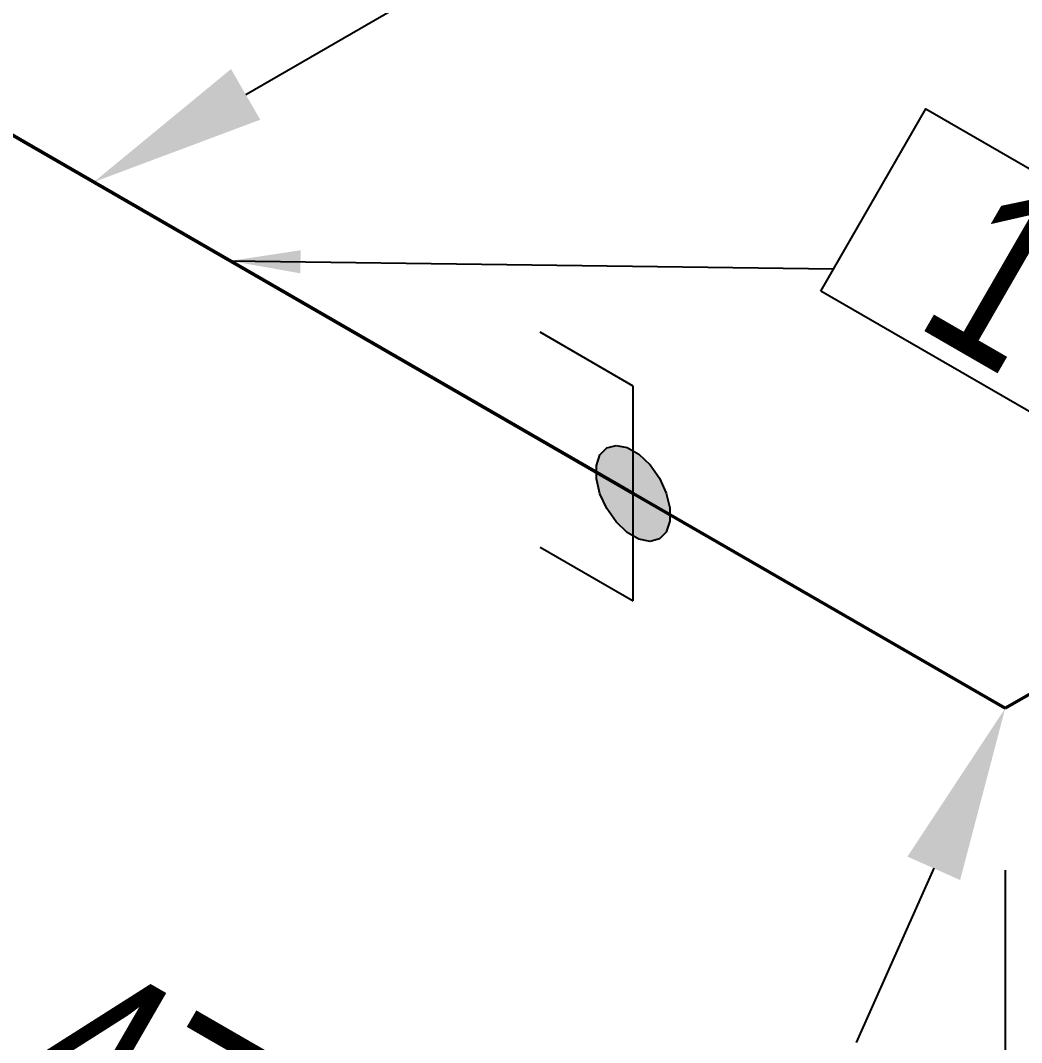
# Model space of a CAD drawing. Header units: millimetres. Extents: x 0 to 594, y 0 to 420.
# Drawn here: x 217.09 to 231.36, y 249.89 to 264.46 of the extents above; entities that cross this region are included whole.
import ezdxf
from ezdxf import colors
from ezdxf.entities.mleader import LeaderData, LeaderLine
from ezdxf.enums import TextEntityAlignment as Align
from ezdxf.math import Vec2, Vec3

# ---------------------------------------------------------------- set-up
doc = ezdxf.new("R2010")
doc.units = ezdxf.units.MM
doc.header["$LTSCALE"] = 0.25
for name, color, linetype in [('용접', 1, 'Continuous'), ('주석', 7, 'Continuous'), ('치수', 1, 'Continuous')]:
    doc.layers.add(name, color=color, linetype=linetype)
doc.layers.add('파이프 작은 보어', color=30, linetype='Continuous', lineweight=50)
doc.styles.add('AdskIsoAnnotation', font='arial.ttf', dxfattribs={"width": 0.8, "height": 1})
doc.styles.add('AdskIsoMetric', font='arial.ttf', dxfattribs={"width": 0.8, "height": 2.5})
doc.styles.add('AdskIsoMetric-30', font='arial.ttf', dxfattribs={"width": 0.8, "height": 2.5})
doc.styles.get("Standard").update_dxf_attribs({"font": 'arial.ttf'})
doc.dimstyles.new('AdskIsoMetric', dxfattribs={"dimtxt": 2.5, "dimasz": 2.5, "dimexe": 1, "dimexo": 2, "dimgap": 0.8, "dimtad": 1, "dimdec": 0, "dimrnd": 1, "dimzin": 0, "dimdsep": 46, "dimtxsty": 'AdskIsoMetric', "dimcen": 0, "dimclrt": 7, "dimadec": 0, "dimazin": 0, "dimtfac": 1, "dimtdec": 0, "dimtmove": 1, "dimatfit": 3, "dimfxl": 0, "dimfrac": 2, "dimtolj": 1, "dimtzin": 0, "dimarcsym": 0})

# ---------------------------------------------------------------- blocks, each defined once
blk = doc.blocks.new('*D66')
at = {"layer": 'Defpoints', "color": 0}
for p in [(237.916, 273.577), (250.907, 266.077), (231.127, 254.657)]:
    blk.add_point(p, dxfattribs=at)
at = {"layer": '치수', "color": 0, "lineweight": -2}
for p, q in [((248.907, 267.232), (236.916, 274.154)), ((220.302, 263.407), (235.751, 272.327))]:
    blk.add_line(p, q, dxfattribs=at)
at = {"layer": '치수', "color": 0}
for points in [[(235.543, 272.688), (235.959, 271.966), (237.916, 273.577)], [(220.093, 263.768), (220.51, 263.046), (218.137, 262.157)]]:
    blk.add_solid(points, dxfattribs=at)
at = {"layer": '치수', "color": 7, "insert": (225.76, 269.175), "char_height": 2.5, "attachment_point": 5, "rotation": 30, "style": 'AdskIsoMetric-30'}
blk.add_mtext('\\A1;4024', dxfattribs=at)
blk = doc.blocks.new('*D67')
at = {"layer": 'Defpoints', "color": 0}
for p in [(209.263, 267.28), (231.127, 254.657), (231.127, 239.657)]:
    blk.add_point(p, dxfattribs=at)
at = {"layer": '치수', "color": 0, "lineweight": -2}
for p, q in [((231.127, 252.348), (231.127, 238.502)), ((211.428, 251.03), (228.962, 240.907))]:
    blk.add_line(p, q, dxfattribs=at)
at = {"layer": '치수', "color": 0}
for points in [[(211.636, 251.391), (211.22, 250.67), (209.263, 252.28)], [(229.17, 241.268), (228.754, 240.546), (231.127, 239.657)]]:
    blk.add_solid(points, dxfattribs=at)
at = {"layer": '치수', "color": 7, "insert": (220.195, 248.561), "char_height": 2.5, "attachment_point": 5, "rotation": 330, "style": 'AdskIsoMetric-30'}
blk.add_mtext('\\A1;4712', dxfattribs=at)
blk = doc.blocks.new('엘보우-8-Iso2DSkew90')
at = {"color": 0, "linetype": 'ByBlock', "lineweight": -2, "extrusion": (0, 0.816497, 0.57735)}
for p, q in [((-5.303, 3.062), (0, 0)), ((0, 0), (5.303, 3.062)), ((0, 0), (0, 0))]:
    blk.add_line(p, q, dxfattribs=at)
blk = doc.blocks.new('SocketWeld-1-IsoRight')
blk.add_hatch(color=256).paths.add_polyline_path([(0.00553, 0.03713), (0.00575, 0.03692), (0.00596, 0.03672), (0.00617, 0.03652), (0.00639, 0.03631), (0.0066, 0.03611), (0.00682, 0.0359), (0.00703, 0.0357), (0.00725, 0.03549), (0.00746, 0.03529), (0.00768, 0.03508), (0.00789, 0.03488), (0.00811, 0.03467), (0.00832, 0.03447), (0.00854, 0.03427), (0.00875, 0.03406), (0.00897, 0.03386), (0.00918, 0.03365), (0.0094, 0.03345), (0.00961, 0.03324), (0.00982, 0.03304), (0.01004, 0.03283), (0.01025, 0.03263), (0.01047, 0.03243), (0.01068, 0.03222), (0.0109, 0.03202), (0.01111, 0.03181), (0.01133, 0.03161), (0.01154, 0.0314), (0.01176, 0.0312), (0.01197, 0.03099), (0.01219, 0.03079), (0.0124, 0.03058), (0.01262, 0.03038), (0.01283, 0.03018), (0.01305, 0.02997), (0.01326, 0.02977), (0.01347, 0.02956), (0.01369, 0.02936), (0.0139, 0.02915), (0.01412, 0.02895), (0.01433, 0.02874), (0.01455, 0.02854), (0.01476, 0.02834), (0.01498, 0.02813), (0.01519, 0.02793), (0.01541, 0.02772), (0.01562, 0.02752), (0.01584, 0.02731), (0.01605, 0.02711), (0.01605, 0.02711), (0.01623, 0.02685), (0.01642, 0.02659), (0.0166, 0.02633), (0.01678, 0.02607), (0.01696, 0.02581), (0.01715, 0.02556), (0.01733, 0.0253), (0.01751, 0.02504), (0.01769, 0.02478), (0.01788, 0.02452), (0.01806, 0.02426), (0.01824, 0.024), (0.01843, 0.02375), (0.01861, 0.02349), (0.01879, 0.02323), (0.01897, 0.02297), (0.01916, 0.02271), (0.01934, 0.02245), (0.01952, 0.02219), (0.0197, 0.02193), (0.01989, 0.02168), (0.02007, 0.02142), (0.02025, 0.02116), (0.02043, 0.0209), (0.02062, 0.02064), (0.0208, 0.02038), (0.02098, 0.02012), (0.02116, 0.01987), (0.02135, 0.01961), (0.02153, 0.01935), (0.02171, 0.01909), (0.0219, 0.01883), (0.02208, 0.01857), (0.02226, 0.01831), (0.02244, 0.01806), (0.02263, 0.0178), (0.02281, 0.01754), (0.02299, 0.01728), (0.02317, 0.01702), (0.02336, 0.01676), (0.02354, 0.0165), (0.02372, 0.01624), (0.0239, 0.01599), (0.02409, 0.01573), (0.02427, 0.01547), (0.02445, 0.01521), (0.02463, 0.01495), (0.02482, 0.01469), (0.025, 0.01443), (0.025, 0.01443), (0.02513, 0.01415), (0.02527, 0.01386), (0.0254, 0.01357), (0.02553, 0.01328), (0.02566, 0.013), (0.0258, 0.01271), (0.02593, 0.01242), (0.02606, 0.01213), (0.02619, 0.01185), (0.02633, 0.01156), (0.02646, 0.01127), (0.02659, 0.01098), (0.02672, 0.0107), (0.02686, 0.01041), (0.02699, 0.01012), (0.02712, 0.00983), (0.02726, 0.00955), (0.02739, 0.00926), (0.02752, 0.00897), (0.02765, 0.00868), (0.02779, 0.0084), (0.02792, 0.00811), (0.02805, 0.00782), (0.02818, 0.00753), (0.02832, 0.00725), (0.02845, 0.00696), (0.02858, 0.00667), (0.02872, 0.00638), (0.02885, 0.0061), (0.02898, 0.00581), (0.02911, 0.00552), (0.02925, 0.00523), (0.02938, 0.00495), (0.02951, 0.00466), (0.02964, 0.00437), (0.02978, 0.00408), (0.02991, 0.0038), (0.03004, 0.00351), (0.03017, 0.00322), (0.03031, 0.00293), (0.03044, 0.00265), (0.03057, 0.00236), (0.03071, 0.00207), (0.03084, 0.00178), (0.03097, 0.0015), (0.0311, 0.00121), (0.03124, 0.00092), (0.03137, 0.00063), (0.0315, 0.00035), (0.0315, 0.00035), (0.03157, 0.00006), (0.03164, -0.00023), (0.03171, -0.00052), (0.03178, -0.00081), (0.03185, -0.00109), (0.03192, -0.00138), (0.03199, -0.00167), (0.03206, -0.00196), (0.03213, -0.00225), (0.0322, -0.00254), (0.03227, -0.00282), (0.03234, -0.00311), (0.03241, -0.0034), (0.03248, -0.00369), (0.03255, -0.00398), (0.03262, -0.00426), (0.03269, -0.00455), (0.03276, -0.00484), (0.03283, -0.00513), (0.0329, -0.00542), (0.03297, -0.00571), (0.03304, -0.00599), (0.03311, -0.00628), (0.03318, -0.00657), (0.03325, -0.00686), (0.03332, -0.00715), (0.03339, -0.00743), (0.03346, -0.00772), (0.03352, -0.00801), (0.03359, -0.0083), (0.03366, -0.00859), (0.03373, -0.00888), (0.0338, -0.00916), (0.03387, -0.00945), (0.03394, -0.00974), (0.03401, -0.01003), (0.03408, -0.01032), (0.03415, -0.0106), (0.03422, -0.01089), (0.03429, -0.01118), (0.03436, -0.01147), (0.03443, -0.01176), (0.0345, -0.01205), (0.03457, -0.01233), (0.03464, -0.01262), (0.03471, -0.01291), (0.03478, -0.0132), (0.03485, -0.01349), (0.03492, -0.01377), (0.03492, -0.01377), (0.03492, -0.01404), (0.03492, -0.0143), (0.03492, -0.01456), (0.03492, -0.01482), (0.03492, -0.01508), (0.03492, -0.01534), (0.03492, -0.0156), (0.03492, -0.01586), (0.03492, -0.01612), (0.03492, -0.01638), (0.03492, -0.01664), (0.03492, -0.0169), (0.03492, -0.01716), (0.03492, -0.01742), (0.03492, -0.01768), (0.03492, -0.01795), (0.03492, -0.01821), (0.03492, -0.01847), (0.03492, -0.01873), (0.03492, -0.01899), (0.03492, -0.01925), (0.03492, -0.01951), (0.03492, -0.01977), (0.03492, -0.02003), (0.03492, -0.02029), (0.03492, -0.02055), (0.03492, -0.02081), (0.03492, -0.02107), (0.03492, -0.02133), (0.03492, -0.02159), (0.03492, -0.02186), (0.03492, -0.02212), (0.03492, -0.02238), (0.03492, -0.02264), (0.03492, -0.0229), (0.03492, -0.02316), (0.03492, -0.02342), (0.03492, -0.02368), (0.03492, -0.02394), (0.03492, -0.0242), (0.03492, -0.02446), (0.03492, -0.02472), (0.03492, -0.02498), (0.03492, -0.02524), (0.03492, -0.0255), (0.03492, -0.02577), (0.03492, -0.02603), (0.03492, -0.02629), (0.03492, -0.02655), (0.03492, -0.02655), (0.03485, -0.02676), (0.03478, -0.02696), (0.03471, -0.02717), (0.03464, -0.02738), (0.03457, -0.02759), (0.0345, -0.02779), (0.03443, -0.028), (0.03436, -0.02821), (0.03429, -0.02842), (0.03422, -0.02862), (0.03415, -0.02883), (0.03408, -0.02904), (0.03401, -0.02925), (0.03394, -0.02945), (0.03387, -0.02966), (0.0338, -0.02987), (0.03373, -0.03008), (0.03366, -0.03028), (0.03359, -0.03049), (0.03352, -0.0307), (0.03346, -0.03091), (0.03339, -0.03112), (0.03332, -0.03132), (0.03325, -0.03153), (0.03318, -0.03174), (0.03311, -0.03195), (0.03304, -0.03215), (0.03297, -0.03236), (0.0329, -0.03257), (0.03283, -0.03278), (0.03276, -0.03298), (0.03269, -0.03319), (0.03262, -0.0334), (0.03255, -0.03361), (0.03248, -0.03381), (0.03241, -0.03402), (0.03234, -0.03423), (0.03227, -0.03444), (0.0322, -0.03465), (0.03213, -0.03485), (0.03206, -0.03506), (0.03199, -0.03527), (0.03192, -0.03548), (0.03185, -0.03568), (0.03178, -0.03589), (0.03171, -0.0361), (0.03164, -0.03631), (0.03157, -0.03651), (0.0315, -0.03672), (0.0315, -0.03672), (0.03137, -0.03686), (0.03124, -0.03699), (0.0311, -0.03712), (0.03097, -0.03726), (0.03084, -0.03739), (0.03071, -0.03753), (0.03057, -0.03766), (0.03044, -0.0378), (0.03031, -0.03793), (0.03017, -0.03806), (0.03004, -0.0382), (0.02991, -0.03833), (0.02978, -0.03847), (0.02964, -0.0386), (0.02951, -0.03874), (0.02938, -0.03887), (0.02925, -0.039), (0.02911, -0.03914), (0.02898, -0.03927), (0.02885, -0.03941), (0.02872, -0.03954), (0.02858, -0.03968), (0.02845, -0.03981), (0.02832, -0.03994), (0.02818, -0.04008), (0.02805, -0.04021), (0.02792, -0.04035), (0.02779, -0.04048), (0.02765, -0.04062), (0.02752, -0.04075), (0.02739, -0.04088), (0.02726, -0.04102), (0.02712, -0.04115), (0.02699, -0.04129), (0.02686, -0.04142), (0.02672, -0.04156), (0.02659, -0.04169), (0.02646, -0.04182), (0.02633, -0.04196), (0.02619, -0.04209), (0.02606, -0.04223), (0.02593, -0.04236), (0.0258, -0.0425), (0.02566, -0.04263), (0.02553, -0.04276), (0.0254, -0.0429), (0.02527, -0.04303), (0.02513, -0.04317), (0.025, -0.0433), (0.025, -0.0433), (0.02482, -0.04335), (0.02463, -0.0434), (0.02445, -0.04344), (0.02427, -0.04349), (0.02409, -0.04354), (0.0239, -0.04359), (0.02372, -0.04364), (0.02354, -0.04368), (0.02336, -0.04373), (0.02317, -0.04378), (0.02299, -0.04383), (0.02281, -0.04387), (0.02263, -0.04392), (0.02244, -0.04397), (0.02226, -0.04402), (0.02208, -0.04407), (0.0219, -0.04411), (0.02171, -0.04416), (0.02153, -0.04421), (0.02135, -0.04426), (0.02116, -0.0443), (0.02098, -0.04435), (0.0208, -0.0444), (0.02062, -0.04445), (0.02043, -0.0445), (0.02025, -0.04454), (0.02007, -0.04459), (0.01989, -0.04464), (0.0197, -0.04469), (0.01952, -0.04473), (0.01934, -0.04478), (0.01916, -0.04483), (0.01897, -0.04488), (0.01879, -0.04493), (0.01861, -0.04497), (0.01843, -0.04502), (0.01824, -0.04507), (0.01806, -0.04512), (0.01788, -0.04516), (0.01769, -0.04521), (0.01751, -0.04526), (0.01733, -0.04531), (0.01715, -0.04536), (0.01696, -0.0454), (0.01678, -0.04545), (0.0166, -0.0455), (0.01642, -0.04555), (0.01623, -0.04559), (0.01605, -0.04564), (0.01605, -0.04564), (0.01584, -0.0456), (0.01562, -0.04556), (0.01541, -0.04551), (0.01519, -0.04547), (0.01498, -0.04543), (0.01476, -0.04538), (0.01455, -0.04534), (0.01433, -0.04529), (0.01412, -0.04525), (0.0139, -0.04521), (0.01369, -0.04516), (0.01347, -0.04512), (0.01326, -0.04508), (0.01305, -0.04503), (0.01283, -0.04499), (0.01262, -0.04495), (0.0124, -0.0449), (0.01219, -0.04486), (0.01197, -0.04482), (0.01176, -0.04477), (0.01154, -0.04473), (0.01133, -0.04469), (0.01111, -0.04464), (0.0109, -0.0446), (0.01068, -0.04456), (0.01047, -0.04451), (0.01025, -0.04447), (0.01004, -0.04443), (0.00982, -0.04438), (0.00961, -0.04434), (0.0094, -0.0443), (0.00918, -0.04425), (0.00897, -0.04421), (0.00875, -0.04417), (0.00854, -0.04412), (0.00832, -0.04408), (0.00811, -0.04404), (0.00789, -0.04399), (0.00768, -0.04395), (0.00746, -0.04391), (0.00725, -0.04386), (0.00703, -0.04382), (0.00682, -0.04378), (0.0066, -0.04373), (0.00639, -0.04369), (0.00617, -0.04365), (0.00596, -0.0436), (0.00575, -0.04356), (0.00553, -0.04352), (0.00553, -0.04352), (0.00531, -0.04339), (0.00508, -0.04325), (0.00485, -0.04312), (0.00463, -0.04299), (0.0044, -0.04286), (0.00418, -0.04273), (0.00395, -0.0426), (0.00372, -0.04247), (0.0035, -0.04234), (0.00327, -0.04221), (0.00305, -0.04208), (0.00282, -0.04195), (0.0026, -0.04182), (0.00237, -0.04169), (0.00214, -0.04156), (0.00192, -0.04143), (0.00169, -0.0413), (0.00147, -0.04117), (0.00124, -0.04104), (0.00102, -0.04091), (0.00079, -0.04078), (0.00056, -0.04065), (0.00034, -0.04052), (0.00011, -0.04039), (-0.00011, -0.04026), (-0.00034, -0.04013), (-0.00056, -0.04), (-0.00079, -0.03987), (-0.00102, -0.03974), (-0.00124, -0.03961), (-0.00147, -0.03948), (-0.00169, -0.03934), (-0.00192, -0.03921), (-0.00214, -0.03908), (-0.00237, -0.03895), (-0.0026, -0.03882), (-0.00282, -0.03869), (-0.00305, -0.03856), (-0.00327, -0.03843), (-0.0035, -0.0383), (-0.00372, -0.03817), (-0.00395, -0.03804), (-0.00418, -0.03791), (-0.0044, -0.03778), (-0.00463, -0.03765), (-0.00485, -0.03752), (-0.00508, -0.03739), (-0.00531, -0.03726), (-0.00553, -0.03713), (-0.00553, -0.03713), (-0.00575, -0.03692), (-0.00596, -0.03672), (-0.00617, -0.03652), (-0.00639, -0.03631), (-0.0066, -0.03611), (-0.00682, -0.0359), (-0.00703, -0.0357), (-0.00725, -0.03549), (-0.00746, -0.03529), (-0.00768, -0.03508), (-0.00789, -0.03488), (-0.00811, -0.03467), (-0.00832, -0.03447), (-0.00854, -0.03427), (-0.00875, -0.03406), (-0.00897, -0.03386), (-0.00918, -0.03365), (-0.0094, -0.03345), (-0.00961, -0.03324), (-0.00982, -0.03304), (-0.01004, -0.03283), (-0.01025, -0.03263), (-0.01047, -0.03243), (-0.01068, -0.03222), (-0.0109, -0.03202), (-0.01111, -0.03181), (-0.01133, -0.03161), (-0.01154, -0.0314), (-0.01176, -0.0312), (-0.01197, -0.03099), (-0.01219, -0.03079), (-0.0124, -0.03058), (-0.01262, -0.03038), (-0.01283, -0.03018), (-0.01305, -0.02997), (-0.01326, -0.02977), (-0.01347, -0.02956), (-0.01369, -0.02936), (-0.0139, -0.02915), (-0.01412, -0.02895), (-0.01433, -0.02874), (-0.01455, -0.02854), (-0.01476, -0.02834), (-0.01498, -0.02813), (-0.01519, -0.02793), (-0.01541, -0.02772), (-0.01562, -0.02752), (-0.01584, -0.02731), (-0.01605, -0.02711), (-0.01605, -0.02711), (-0.01623, -0.02685), (-0.01642, -0.02659), (-0.0166, -0.02633), (-0.01678, -0.02607), (-0.01696, -0.02581), (-0.01715, -0.02556), (-0.01733, -0.0253), (-0.01751, -0.02504), (-0.01769, -0.02478), (-0.01788, -0.02452), (-0.01806, -0.02426), (-0.01824, -0.024), (-0.01843, -0.02375), (-0.01861, -0.02349), (-0.01879, -0.02323), (-0.01897, -0.02297), (-0.01916, -0.02271), (-0.01934, -0.02245), (-0.01952, -0.02219), (-0.0197, -0.02193), (-0.01989, -0.02168), (-0.02007, -0.02142), (-0.02025, -0.02116), (-0.02043, -0.0209), (-0.02062, -0.02064), (-0.0208, -0.02038), (-0.02098, -0.02012), (-0.02116, -0.01987), (-0.02135, -0.01961), (-0.02153, -0.01935), (-0.02171, -0.01909), (-0.0219, -0.01883), (-0.02208, -0.01857), (-0.02226, -0.01831), (-0.02244, -0.01806), (-0.02263, -0.0178), (-0.02281, -0.01754), (-0.02299, -0.01728), (-0.02317, -0.01702), (-0.02336, -0.01676), (-0.02354, -0.0165), (-0.02372, -0.01624), (-0.0239, -0.01599), (-0.02409, -0.01573), (-0.02427, -0.01547), (-0.02445, -0.01521), (-0.02463, -0.01495), (-0.02482, -0.01469), (-0.025, -0.01443), (-0.025, -0.01443), (-0.02513, -0.01415), (-0.02527, -0.01386), (-0.0254, -0.01357), (-0.02553, -0.01328), (-0.02566, -0.013), (-0.0258, -0.01271), (-0.02593, -0.01242), (-0.02606, -0.01213), (-0.02619, -0.01185), (-0.02633, -0.01156), (-0.02646, -0.01127), (-0.02659, -0.01098), (-0.02672, -0.0107), (-0.02686, -0.01041), (-0.02699, -0.01012), (-0.02712, -0.00983), (-0.02726, -0.00955), (-0.02739, -0.00926), (-0.02752, -0.00897), (-0.02765, -0.00868), (-0.02779, -0.0084), (-0.02792, -0.00811), (-0.02805, -0.00782), (-0.02818, -0.00753), (-0.02832, -0.00725), (-0.02845, -0.00696), (-0.02858, -0.00667), (-0.02872, -0.00638), (-0.02885, -0.0061), (-0.02898, -0.00581), (-0.02911, -0.00552), (-0.02925, -0.00523), (-0.02938, -0.00495), (-0.02951, -0.00466), (-0.02964, -0.00437), (-0.02978, -0.00408), (-0.02991, -0.0038), (-0.03004, -0.00351), (-0.03017, -0.00322), (-0.03031, -0.00293), (-0.03044, -0.00265), (-0.03057, -0.00236), (-0.03071, -0.00207), (-0.03084, -0.00178), (-0.03097, -0.0015), (-0.0311, -0.00121), (-0.03124, -0.00092), (-0.03137, -0.00063), (-0.0315, -0.00035), (-0.0315, -0.00035), (-0.03157, -0.00006), (-0.03164, 0.00023), (-0.03171, 0.00052), (-0.03178, 0.00081), (-0.03185, 0.00109), (-0.03192, 0.00138), (-0.03199, 0.00167), (-0.03206, 0.00196), (-0.03213, 0.00225), (-0.0322, 0.00254), (-0.03227, 0.00282), (-0.03234, 0.00311), (-0.03241, 0.0034), (-0.03248, 0.00369), (-0.03255, 0.00398), (-0.03262, 0.00426), (-0.03269, 0.00455), (-0.03276, 0.00484), (-0.03283, 0.00513), (-0.0329, 0.00542), (-0.03297, 0.00571), (-0.03304, 0.00599), (-0.03311, 0.00628), (-0.03318, 0.00657), (-0.03325, 0.00686), (-0.03332, 0.00715), (-0.03339, 0.00743), (-0.03346, 0.00772), (-0.03352, 0.00801), (-0.03359, 0.0083), (-0.03366, 0.00859), (-0.03373, 0.00888), (-0.0338, 0.00916), (-0.03387, 0.00945), (-0.03394, 0.00974), (-0.03401, 0.01003), (-0.03408, 0.01032), (-0.03415, 0.0106), (-0.03422, 0.01089), (-0.03429, 0.01118), (-0.03436, 0.01147), (-0.03443, 0.01176), (-0.0345, 0.01205), (-0.03457, 0.01233), (-0.03464, 0.01262), (-0.03471, 0.01291), (-0.03478, 0.0132), (-0.03485, 0.01349), (-0.03492, 0.01377), (-0.03492, 0.01377), (-0.03492, 0.01404), (-0.03492, 0.0143), (-0.03492, 0.01456), (-0.03492, 0.01482), (-0.03492, 0.01508), (-0.03492, 0.01534), (-0.03492, 0.0156), (-0.03492, 0.01586), (-0.03492, 0.01612), (-0.03492, 0.01638), (-0.03492, 0.01664), (-0.03492, 0.0169), (-0.03492, 0.01716), (-0.03492, 0.01742), (-0.03492, 0.01768), (-0.03492, 0.01795), (-0.03492, 0.01821), (-0.03492, 0.01847), (-0.03492, 0.01873), (-0.03492, 0.01899), (-0.03492, 0.01925), (-0.03492, 0.01951), (-0.03492, 0.01977), (-0.03492, 0.02003), (-0.03492, 0.02029), (-0.03492, 0.02055), (-0.03492, 0.02081), (-0.03492, 0.02107), (-0.03492, 0.02133), (-0.03492, 0.02159), (-0.03492, 0.02186), (-0.03492, 0.02212), (-0.03492, 0.02238), (-0.03492, 0.02264), (-0.03492, 0.0229), (-0.03492, 0.02316), (-0.03492, 0.02342), (-0.03492, 0.02368), (-0.03492, 0.02394), (-0.03492, 0.0242), (-0.03492, 0.02446), (-0.03492, 0.02472), (-0.03492, 0.02498), (-0.03492, 0.02524), (-0.03492, 0.0255), (-0.03492, 0.02577), (-0.03492, 0.02603), (-0.03492, 0.02629), (-0.03492, 0.02655), (-0.03492, 0.02655), (-0.03485, 0.02676), (-0.03478, 0.02696), (-0.03471, 0.02717), (-0.03464, 0.02738), (-0.03457, 0.02759), (-0.0345, 0.02779), (-0.03443, 0.028), (-0.03436, 0.02821), (-0.03429, 0.02842), (-0.03422, 0.02862), (-0.03415, 0.02883), (-0.03408, 0.02904), (-0.03401, 0.02925), (-0.03394, 0.02945), (-0.03387, 0.02966), (-0.0338, 0.02987), (-0.03373, 0.03008), (-0.03366, 0.03028), (-0.03359, 0.03049), (-0.03352, 0.0307), (-0.03346, 0.03091), (-0.03339, 0.03112), (-0.03332, 0.03132), (-0.03325, 0.03153), (-0.03318, 0.03174), (-0.03311, 0.03195), (-0.03304, 0.03215), (-0.03297, 0.03236), (-0.0329, 0.03257), (-0.03283, 0.03278), (-0.03276, 0.03298), (-0.03269, 0.03319), (-0.03262, 0.0334), (-0.03255, 0.03361), (-0.03248, 0.03381), (-0.03241, 0.03402), (-0.03234, 0.03423), (-0.03227, 0.03444), (-0.0322, 0.03465), (-0.03213, 0.03485), (-0.03206, 0.03506), (-0.03199, 0.03527), (-0.03192, 0.03548), (-0.03185, 0.03568), (-0.03178, 0.03589), (-0.03171, 0.0361), (-0.03164, 0.03631), (-0.03157, 0.03651), (-0.0315, 0.03672), (-0.0315, 0.03672), (-0.03137, 0.03686), (-0.03124, 0.03699), (-0.0311, 0.03712), (-0.03097, 0.03726), (-0.03084, 0.03739), (-0.03071, 0.03753), (-0.03057, 0.03766), (-0.03044, 0.0378), (-0.03031, 0.03793), (-0.03017, 0.03806), (-0.03004, 0.0382), (-0.02991, 0.03833), (-0.02978, 0.03847), (-0.02964, 0.0386), (-0.02951, 0.03874), (-0.02938, 0.03887), (-0.02925, 0.039), (-0.02911, 0.03914), (-0.02898, 0.03927), (-0.02885, 0.03941), (-0.02872, 0.03954), (-0.02858, 0.03968), (-0.02845, 0.03981), (-0.02832, 0.03994), (-0.02818, 0.04008), (-0.02805, 0.04021), (-0.02792, 0.04035), (-0.02779, 0.04048), (-0.02765, 0.04062), (-0.02752, 0.04075), (-0.02739, 0.04088), (-0.02726, 0.04102), (-0.02712, 0.04115), (-0.02699, 0.04129), (-0.02686, 0.04142), (-0.02672, 0.04156), (-0.02659, 0.04169), (-0.02646, 0.04182), (-0.02633, 0.04196), (-0.02619, 0.04209), (-0.02606, 0.04223), (-0.02593, 0.04236), (-0.0258, 0.0425), (-0.02566, 0.04263), (-0.02553, 0.04276), (-0.0254, 0.0429), (-0.02527, 0.04303), (-0.02513, 0.04317), (-0.025, 0.0433), (-0.025, 0.0433), (-0.02482, 0.04335), (-0.02463, 0.0434), (-0.02445, 0.04344), (-0.02427, 0.04349), (-0.02409, 0.04354), (-0.0239, 0.04359), (-0.02372, 0.04364), (-0.02354, 0.04368), (-0.02336, 0.04373), (-0.02317, 0.04378), (-0.02299, 0.04383), (-0.02281, 0.04387), (-0.02263, 0.04392), (-0.02244, 0.04397), (-0.02226, 0.04402), (-0.02208, 0.04407), (-0.0219, 0.04411), (-0.02171, 0.04416), (-0.02153, 0.04421), (-0.02135, 0.04426), (-0.02116, 0.0443), (-0.02098, 0.04435), (-0.0208, 0.0444), (-0.02062, 0.04445), (-0.02043, 0.0445), (-0.02025, 0.04454), (-0.02007, 0.04459), (-0.01989, 0.04464), (-0.0197, 0.04469), (-0.01952, 0.04473), (-0.01934, 0.04478), (-0.01916, 0.04483), (-0.01897, 0.04488), (-0.01879, 0.04493), (-0.01861, 0.04497), (-0.01843, 0.04502), (-0.01824, 0.04507), (-0.01806, 0.04512), (-0.01788, 0.04516), (-0.01769, 0.04521), (-0.01751, 0.04526), (-0.01733, 0.04531), (-0.01715, 0.04536), (-0.01696, 0.0454), (-0.01678, 0.04545), (-0.0166, 0.0455), (-0.01642, 0.04555), (-0.01623, 0.04559), (-0.01605, 0.04564), (-0.01605, 0.04564), (-0.01584, 0.0456), (-0.01562, 0.04556), (-0.01541, 0.04551), (-0.01519, 0.04547), (-0.01498, 0.04543), (-0.01476, 0.04538), (-0.01455, 0.04534), (-0.01433, 0.04529), (-0.01412, 0.04525), (-0.0139, 0.04521), (-0.01369, 0.04516), (-0.01347, 0.04512), (-0.01326, 0.04508), (-0.01305, 0.04503), (-0.01283, 0.04499), (-0.01262, 0.04495), (-0.0124, 0.0449), (-0.01219, 0.04486), (-0.01197, 0.04482), (-0.01176, 0.04477), (-0.01154, 0.04473), (-0.01133, 0.04469), (-0.01111, 0.04464), (-0.0109, 0.0446), (-0.01068, 0.04456), (-0.01047, 0.04451), (-0.01025, 0.04447), (-0.01004, 0.04443), (-0.00982, 0.04438), (-0.00961, 0.04434), (-0.0094, 0.0443), (-0.00918, 0.04425), (-0.00897, 0.04421), (-0.00875, 0.04417), (-0.00854, 0.04412), (-0.00832, 0.04408), (-0.00811, 0.04404), (-0.00789, 0.04399), (-0.00768, 0.04395), (-0.00746, 0.04391), (-0.00725, 0.04386), (-0.00703, 0.04382), (-0.00682, 0.04378), (-0.0066, 0.04373), (-0.00639, 0.04369), (-0.00617, 0.04365), (-0.00596, 0.0436), (-0.00575, 0.04356), (-0.00553, 0.04352), (-0.00553, 0.04352), (-0.00531, 0.04339), (-0.00508, 0.04325), (-0.00485, 0.04312), (-0.00463, 0.04299), (-0.0044, 0.04286), (-0.00418, 0.04273), (-0.00395, 0.0426), (-0.00372, 0.04247), (-0.0035, 0.04234), (-0.00327, 0.04221), (-0.00305, 0.04208), (-0.00282, 0.04195), (-0.0026, 0.04182), (-0.00237, 0.04169), (-0.00214, 0.04156), (-0.00192, 0.04143), (-0.00169, 0.0413), (-0.00147, 0.04117), (-0.00124, 0.04104), (-0.00102, 0.04091), (-0.00079, 0.04078), (-0.00056, 0.04065), (-0.00034, 0.04052), (-0.00011, 0.04039), (0.00011, 0.04026), (0.00034, 0.04013), (0.00056, 0.04), (0.00079, 0.03987), (0.00102, 0.03974), (0.00124, 0.03961), (0.00147, 0.03948), (0.00169, 0.03934), (0.00192, 0.03921), (0.00214, 0.03908), (0.00237, 0.03895), (0.0026, 0.03882), (0.00282, 0.03869), (0.00305, 0.03856), (0.00327, 0.03843), (0.0035, 0.0383), (0.00372, 0.03817), (0.00395, 0.03804), (0.00418, 0.03791), (0.0044, 0.03778), (0.00463, 0.03765), (0.00485, 0.03752), (0.00508, 0.03739), (0.00531, 0.03726)], flags=0)
at = {"color": 0, "linetype": 'ByBlock', "lineweight": -2, "extrusion": (0.707107, 0.408248, -0.57735)}
for p, q in [((0, 0.10206), (-0.08839, 0.15309)), ((0, -0.10206), (0, 0.10206)), ((-0.0315, 0.03672), (-0.025, 0.0433)), ((-0.025, 0.0433), (-0.01605, 0.04564)), ((-0.01605, 0.04564), (-0.00553, 0.04352)), ((-0.00553, 0.04352), (0.00553, 0.03713)), ((-0.03492, 0.02655), (-0.0315, 0.03672)), ((0.00553, 0.03713), (0.01605, 0.02711)), ((-0.03492, 0.01377), (-0.03492, 0.02655)), ((0.01605, 0.02711), (0.025, 0.01443)), ((-0.0315, -0.00035), (-0.03492, 0.01377)), ((0.025, 0.01443), (0.0315, 0.00035)), ((0.0315, 0.00035), (0.03492, -0.01377)), ((-0.025, -0.01443), (-0.0315, -0.00035)), ((-0.01605, -0.02711), (-0.025, -0.01443)), ((0.03492, -0.01377), (0.03492, -0.02655)), ((-0.00553, -0.03713), (-0.01605, -0.02711)), ((0.03492, -0.02655), (0.0315, -0.03672)), ((0.00553, -0.04352), (-0.00553, -0.03713)), ((0.0315, -0.03672), (0.025, -0.0433)), ((0.01605, -0.04564), (0.00553, -0.04352)), ((0.025, -0.0433), (0.01605, -0.04564)), ((-0.08839, -0.05103), (0, -0.10206))]:
    blk.add_line(p, q, dxfattribs=at)
blk = doc.blocks.new('AnnoRect')
at = {"color": 0, "linetype": 'ByBlock', "lineweight": -2}
blk.add_wipeout([(-0.8095, -0.6), (-0.8095, 0.6), (0.8095, 0.6), (0.8095, -0.6)], dxfattribs=at)
blk.add_lwpolyline([(-0.8095, -0.6), (-0.8095, 0.6), (0.8095, 0.6), (0.8095, -0.6)], close=True, dxfattribs=at)
at = {"color": 0, "linetype": 'ByBlock', "lineweight": -2, "style": 'AdskIsoAnnotation', "width": 0.8}
blk.add_attdef('XX', text='', height=1, dxfattribs=at).set_placement((0, 0), align=Align.MIDDLE_CENTER)

msp = doc.modelspace()

# ---------------------------------------------------------------- linework, layer by layer
at = {"layer": '파이프 작은 보어'}
msp.add_lwpolyline([(214.5661, 264.2185), (225.8237, 257.7189)], dxfattribs=at)

# ---------------------------------------------------------------- block references
at = {"layer": '용접', "xscale": 15, "yscale": 15, "zscale": 15, "rotation": 359.9999999812306}
msp.add_blockref('SocketWeld-1-IsoRight', (225.8237, 257.7189), dxfattribs=at)
at = {"layer": '파이프 작은 보어'}
msp.add_blockref('엘보우-8-Iso2DSkew90', (231.127, 254.6571), dxfattribs=at)

# ---------------------------------------------------------------- dimensions: what is measured, and where the dimension line sits
at = {"layer": '치수'}
for base, p1, p2, angle, text, override, picture, middle in [((237.9162, 273.5768), (231.127, 254.6571), (250.9066, 266.0768), 30, '4024', {"dimtad": 0, "dimlfac": 176.172138, "dimtxsty": 'AdskIsoMetric-30', "dimse1": 1, "dimse2": 0, "dimsd1": 0, "dimsd2": 0, "dimtmove": 1}, '*D66', (225.7601, 269.1754)), ((231.127, 239.6571), (209.2628, 267.2804), (231.127, 254.6571), 330, '4712', {"dimtad": 0, "dimlfac": 186.647644, "dimtxsty": 'AdskIsoMetric-30', "dimse1": 1, "dimse2": 0, "dimsd1": 0, "dimsd2": 0, "dimtmove": 1}, '*D67', (220.1949, 248.561))]:
    dim = msp.add_linear_dim(base=base, p1=p1, p2=p2, angle=angle, text=text, dimstyle='AdskIsoMetric', override=override, dxfattribs=at)
    dim.commit()
    dim.dimension.update_dxf_attribs({"geometry": picture, "text_midpoint": middle, "dimtype": 160})

# ---------------------------------------------------------------- leaders
at = {"layer": '주석'}
ml = msp.add_multileader_mtext('Standard', dxfattribs=at)
ml.set_content('')
ml.set_leader_properties()
ml.build(insert=Vec2(0, 0))
ml.multileader.update_dxf_attribs({"dogleg_length": 0, "arrow_head_size": 0})
ctx = ml.context
ctx.base_point, ctx.arrow_head_size, ctx.plane_origin = Vec3(228.6807, 260.9205), 0, Vec3(0, 7.8901)
notes = []
notes.append((ctx, [(0, (1, 1, 0), (228.6807, 260.9205), (-1, 0), 0, [(0, [(220.0828, 261.0335)], 0, [])])]))
ctx.mtext, ml.multileader.dxf.content_type = None, 0
ml = msp.add_multileader_mtext('Standard', dxfattribs=at)
ml.set_content('')
ml.set_leader_properties()
ml.build(insert=Vec2(0, 0))
ml.multileader.update_dxf_attribs({"dogleg_length": 0, "arrow_head_size": 2.5})
ctx = ml.context
ctx.base_point, ctx.arrow_head_size, ctx.plane_origin = Vec3(229, 249.89), 2.5, Vec3(0, 7.8901)
notes.append((ctx, [(0, (1, 1, 0), (229, 249.89), (-1, 0), 0, [(0, [(231.127, 254.6571)], 0, [])])]))
ctx.mtext, ml.multileader.dxf.content_type = None, 0
for ctx, leaders in notes:
    for number, flags, end, landing, length, lines in leaders:
        leader = LeaderData()
        leader.index, (leader.has_last_leader_line, leader.has_dogleg_vector, leader.attachment_direction) = number, flags
        leader.last_leader_point, leader.dogleg_vector, leader.dogleg_length = Vec3(end), Vec3(landing), length
        for number, points, colour, breaks in lines:
            line = LeaderLine()
            line.index, line.vertices, line.color, line.breaks = number, Vec3.list(points), colors.encode_raw_color(colour), breaks
            leader.lines.append(line)
        ctx.leaders.append(leader)

# ---------------------------------------------------------------- next in the draw order: block references
ref = msp.add_blockref('AnnoRect', (231, 260.8901), dxfattribs=dict(at, xscale=2.5, yscale=2.5, zscale=2.5, rotation=329.9999999400035))
ref.add_attrib('XX_001', '1', (229.79, 260.1394), dxfattribs={"layer": '0', "color": 0, "linetype": 'ByBlock', "lineweight": -2, "height": 2.5, "rotation": 330, "style": 'AdskIsoAnnotation', "width": 0.8})

doc.saveas('drawing.dxf')
